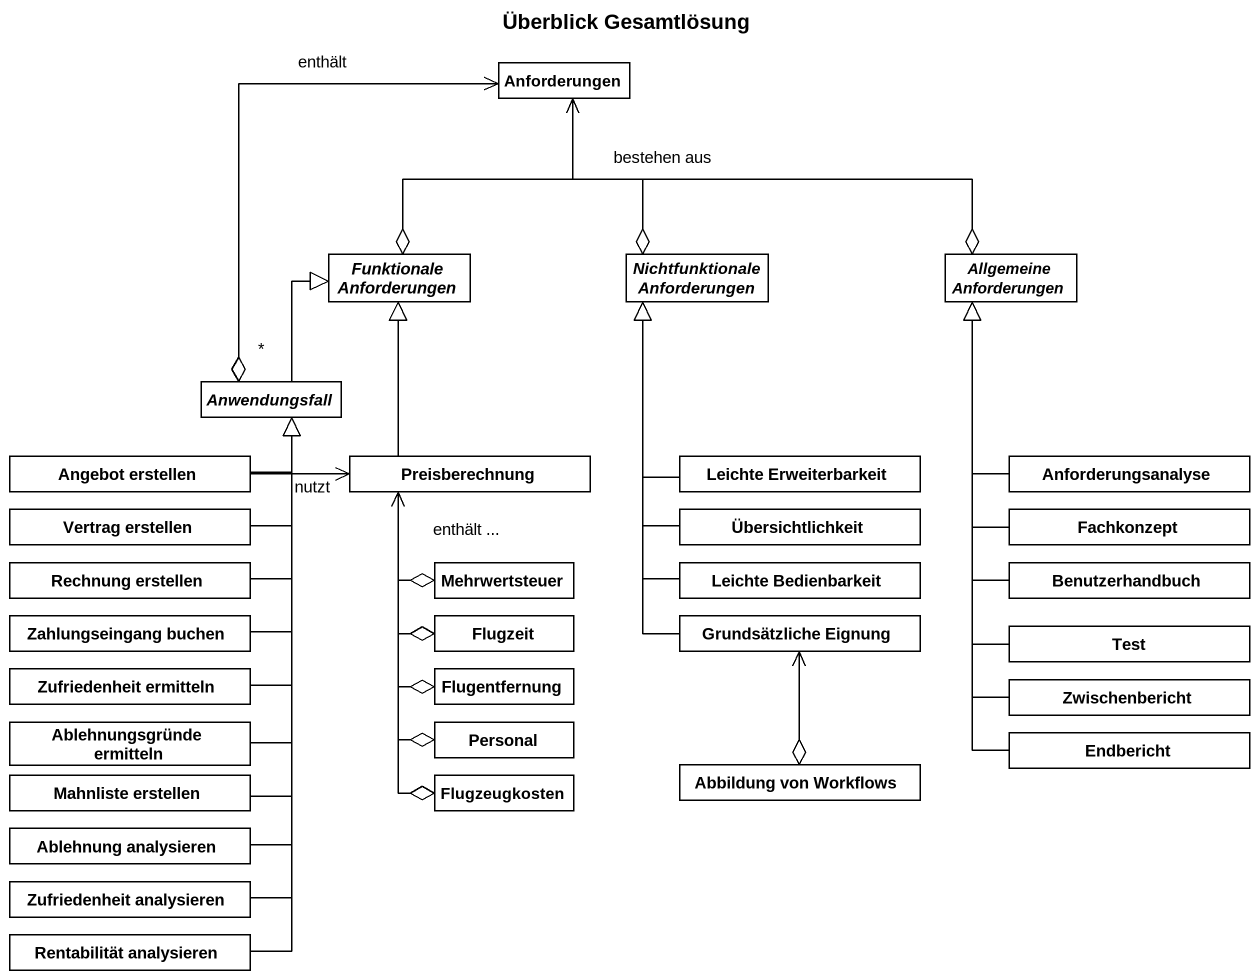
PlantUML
@startuml
title Überblick Gesamtlösung
hide circle
hide empty members
class Anforderungen
abstract class "Funktionale Anforderungen" as Funktionale_Anforderungen
abstract class "Nichtfunktionale Anforderungen" as Nichtfunktionale
abstract class "Allgemeine Anforderungen" as Allgemeine_Anforderungen
abstract class Anwendungsfall
class "Angebot erstellen" as Angebot_erstellen
class Preisberechnung
class "Leichte Erweiterbarkeit" as Leichte_Erweiterbarkeit
class Anforderungsanalyse
class "Vertrag erstellen" as Vertrag_erstellen
class "Rechnung erstellen" as Rechnung_erstellen
class Mehrwertsteuer
class Übersichtlichkeit
class "Leichte Bedienbarkeit" as Leichte_Bedienbarkeit
class Fachkonzept
class Benutzerhandbuch
class "Zahlungseingang buchen" as Zahlungseingang_buchen
class Flugzeit
class "Grundsätzliche Eignung" as Grundsätzliche_Eignung
class Test
class "Zufriedenheit ermitteln" as Zufriedenheit_ermitteln
class Flugentfernung
class Zwischenbericht
class "Ablehnungsgründe ermitteln" as Ablehnungsgründe_ermitteln
class Personal
class "Abbildung von Workflows" as Abbildung_von_Workflows
class Endbericht
class "Mahnliste erstellen" as Mahnliste_erstellen
class "Ablehnung analysieren" as Ablehnung_analysieren
class Flugzeugkosten
class "Zufriedenheit analysieren" as Zufriedenheit_analysieren
class "Rentabilität analysieren" as Rentabilität_analysieren
Funktionale_Anforderungen o-up-> Anforderungen
Nichtfunktionale o-up-> Anforderungen : bestehen aus
Allgemeine_Anforderungen o-left-> Anforderungen
Anwendungsfall "*" o-up-> Anforderungen : enthält
Anwendungsfall -up-|> Funktionale_Anforderungen
Angebot_erstellen -right-|> Anwendungsfall
Angebot_erstellen -right-> Preisberechnung : nutzt
Preisberechnung -up-|> Funktionale_Anforderungen
Leichte_Erweiterbarkeit -up-|> Nichtfunktionale
Anforderungsanalyse -up-|> Allgemeine_Anforderungen
Vertrag_erstellen -up-|> Anwendungsfall
Rechnung_erstellen -up-|> Anwendungsfall
Mehrwertsteuer o-up-> Preisberechnung : enthält ...
Übersichtlichkeit -up-|> Nichtfunktionale
Leichte_Bedienbarkeit -up-|> Nichtfunktionale
Fachkonzept -up-|> Allgemeine_Anforderungen
Benutzerhandbuch -up-|> Allgemeine_Anforderungen
Zahlungseingang_buchen -up-|> Anwendungsfall
Flugzeit o-up-> Preisberechnung
Grundsätzliche_Eignung -up-|> Nichtfunktionale
Test -up-|> Allgemeine_Anforderungen
Zufriedenheit_ermitteln -up-|> Anwendungsfall
Flugentfernung o-up-> Preisberechnung
Zwischenbericht -up-|> Allgemeine_Anforderungen
Ablehnungsgründe_ermitteln -up-|> Anwendungsfall
Personal o-up-> Preisberechnung
Abbildung_von_Workflows o-up-> Grundsätzliche_Eignung
Endbericht -up-|> Allgemeine_Anforderungen
Mahnliste_erstellen -up-|> Anwendungsfall
Ablehnung_analysieren -up-|> Anwendungsfall
Flugzeugkosten o-up-> Preisberechnung
Zufriedenheit_analysieren -up-|> Anwendungsfall
Rentabilität_analysieren -up-|> Anwendungsfall
@enduml
